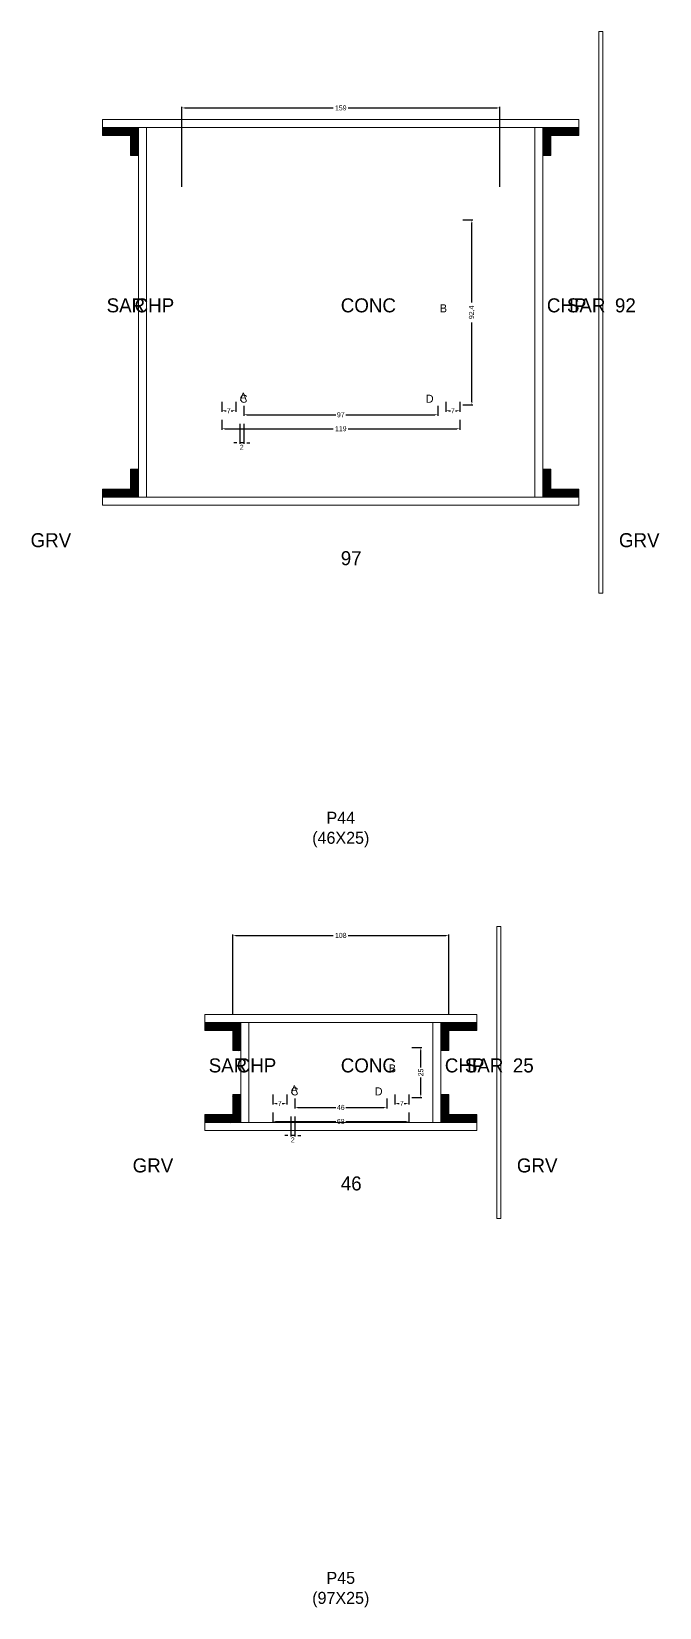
# Model space of a CAD drawing. Header units: centimetres. Extents: x -10500 to 4150, y -6466 to 304.
# Drawn here: x -155 to 159, y -5068 to -4280 of the extents above; entities that cross this region are included whole.
import ezdxf

# ---------------------------------------------------------------- set-up
doc = ezdxf.new("R2010")
doc.units = ezdxf.units.CM
for name, color, linetype in [('COTA', 241, 'Continuous'), ('Hachura', 251, 'Continuous'), ('NOMENCLATURA', 7, 'Continuous'), ('SARRAFO', 251, 'Continuous'), ('Texto Seção', 7, 'Continuous')]:
    doc.layers.add(name, color=color, linetype=linetype)
doc.dimstyles.new('cotax2', dxfattribs={"dimtxt": 2.5, "dimasz": 1.5, "dimexe": 0.5, "dimexo": 0.5, "dimgap": 0.5, "dimtad": 1, "dimcen": 2.5, "dimazin": 3, "dimtfac": 1, "dimtmove": 0, "dimatfit": 3})

# ---------------------------------------------------------------- blocks, each defined once
blk = doc.blocks.new('_CLOSEDFILLED')
at = {"color": 0, "linetype": 'BYBLOCK'}
blk.add_solid([(-1, 0.16), (0, 0), (-1, -0.16)], dxfattribs=at)
blk = doc.blocks.new('*D326')
for p, q in [((-59.5, -4473.7), (-59.5, -4478.7)), ((59.5, -4473.7), (59.5, -4478.7)), ((-58, -4478.2), (-3.75, -4478.2)), ((3.75, -4478.2), (58, -4478.2))]:
    blk.add_line(p, q)
at = {"layer": 'Defpoints'}
for p in [(-59.5, -4473.2), (59.5, -4473.2), (-59.5, -4478.2)]:
    blk.add_point(p, dxfattribs=at)
at = {"layer": 'COTA', "xscale": 1.5, "yscale": 1.5, "rotation": 180}
blk.add_blockref('_CLOSEDFILLED', (-59.5, -4478.2), dxfattribs=at)
at = {"layer": 'COTA', "xscale": 1.5, "yscale": 1.5}
blk.add_blockref('_CLOSEDFILLED', (59.5, -4478.2), dxfattribs=at)
at = {"layer": 'COTA', "insert": (0, -4478.2), "char_height": 2.5, "attachment_point": 5}
blk.add_mtext('119', dxfattribs=at)
blk = doc.blocks.new('*D327')
for p, q in [((-48.5, -4466.7), (-48.5, -4471.7)), ((48.5, -4466.7), (48.5, -4471.7)), ((-47, -4471.2), (-2.5, -4471.2)), ((2.5, -4471.2), (47, -4471.2))]:
    blk.add_line(p, q)
at = {"layer": 'Defpoints'}
for p in [(-48.5, -4466.2), (48.5, -4466.2), (-48.5, -4471.2)]:
    blk.add_point(p, dxfattribs=at)
at = {"layer": 'COTA', "xscale": 1.5, "yscale": 1.5, "rotation": 180}
blk.add_blockref('_CLOSEDFILLED', (-48.5, -4471.2), dxfattribs=at)
at = {"layer": 'COTA', "xscale": 1.5, "yscale": 1.5}
blk.add_blockref('_CLOSEDFILLED', (48.5, -4471.2), dxfattribs=at)
at = {"layer": 'COTA', "insert": (0, -4471.2), "char_height": 2.5, "attachment_point": 5}
blk.add_mtext('97', dxfattribs=at)
blk = doc.blocks.new('*D328')
for p, q in [((61, -4373.8), (66, -4373.8)), ((65.5, -4415), (65.5, -4375.3)), ((65.5, -4464.7), (65.5, -4425)), ((61, -4466.2), (66, -4466.2))]:
    blk.add_line(p, q)
at = {"layer": 'Defpoints'}
for p in [(60.5, -4373.8), (60.5, -4466.2), (65.5, -4466.2)]:
    blk.add_point(p, dxfattribs=at)
at = {"layer": 'COTA', "xscale": 1.5, "yscale": 1.5}
for p, rotation in [((65.5, -4373.8), 90), ((65.5, -4466.2), 270)]:
    blk.add_blockref('_CLOSEDFILLED', p, dxfattribs=dict(at, rotation=rotation))
at = {"layer": 'COTA', "insert": (65.5, -4420), "char_height": 2.5, "attachment_point": 5, "rotation": 90}
blk.add_mtext('92,4', dxfattribs=at)
blk = doc.blocks.new('*D329')
for p, q in [((-59.5, -4464.7), (-59.5, -4469.7)), ((-52.5, -4464.7), (-52.5, -4469.7)), ((-58, -4469.2), (-57.25, -4469.2)), ((-54.75, -4469.2), (-54, -4469.2))]:
    blk.add_line(p, q)
at = {"layer": 'Defpoints'}
for p in [(-59.5, -4464.2), (-52.5, -4464.2), (-59.5, -4469.2)]:
    blk.add_point(p, dxfattribs=at)
at = {"layer": 'COTA', "xscale": 1.5, "yscale": 1.5, "rotation": 180}
blk.add_blockref('_CLOSEDFILLED', (-59.5, -4469.2), dxfattribs=at)
at = {"layer": 'COTA', "xscale": 1.5, "yscale": 1.5}
blk.add_blockref('_CLOSEDFILLED', (-52.5, -4469.2), dxfattribs=at)
at = {"layer": 'COTA', "insert": (-56, -4469.2), "char_height": 2.5, "attachment_point": 5}
blk.add_mtext('7', dxfattribs=at)
blk = doc.blocks.new('*D330')
for p, q in [((52.5, -4464.7), (52.5, -4469.7)), ((59.5, -4464.7), (59.5, -4469.7)), ((54, -4469.2), (54.75, -4469.2)), ((57.25, -4469.2), (58, -4469.2))]:
    blk.add_line(p, q)
at = {"layer": 'Defpoints'}
for p in [(52.5, -4464.2), (59.5, -4464.2), (52.5, -4469.2)]:
    blk.add_point(p, dxfattribs=at)
at = {"layer": 'COTA', "xscale": 1.5, "yscale": 1.5, "rotation": 180}
blk.add_blockref('_CLOSEDFILLED', (52.5, -4469.2), dxfattribs=at)
at = {"layer": 'COTA', "xscale": 1.5, "yscale": 1.5}
blk.add_blockref('_CLOSEDFILLED', (59.5, -4469.2), dxfattribs=at)
at = {"layer": 'COTA', "insert": (56, -4469.2), "char_height": 2.5, "attachment_point": 5}
blk.add_mtext('7', dxfattribs=at)
blk = doc.blocks.new('*D331')
for p, q in [((-79.5, -4357.3), (-79.5, -4317.3)), ((79.5, -4357.3), (79.5, -4317.3)), ((-78, -4317.8), (-3.75, -4317.8)), ((3.75, -4317.8), (78, -4317.8))]:
    blk.add_line(p, q)
at = {"layer": 'Defpoints'}
for p in [(-79.5, -4317.8), (-79.5, -4357.8), (79.5, -4357.8)]:
    blk.add_point(p, dxfattribs=at)
at = {"layer": 'COTA', "xscale": 1.5, "yscale": 1.5, "rotation": 180}
blk.add_blockref('_CLOSEDFILLED', (-79.5, -4317.8), dxfattribs=at)
at = {"layer": 'COTA', "xscale": 1.5, "yscale": 1.5}
blk.add_blockref('_CLOSEDFILLED', (79.5, -4317.8), dxfattribs=at)
at = {"layer": 'COTA', "insert": (0, -4317.8), "char_height": 2.5, "attachment_point": 5}
blk.add_mtext('159', dxfattribs=at)
blk = doc.blocks.new('*D352')
for p, q in [((-34, -4820), (-34, -4825)), ((34, -4820), (34, -4825)), ((-32.5, -4824.5), (-2.5, -4824.5)), ((2.5, -4824.5), (32.5, -4824.5))]:
    blk.add_line(p, q)
at = {"layer": 'Defpoints'}
for p in [(-34, -4819.5), (34, -4819.5), (-34, -4824.5)]:
    blk.add_point(p, dxfattribs=at)
at = {"layer": 'COTA', "xscale": 1.5, "yscale": 1.5, "rotation": 180}
blk.add_blockref('_CLOSEDFILLED', (-34, -4824.5), dxfattribs=at)
at = {"layer": 'COTA', "xscale": 1.5, "yscale": 1.5}
blk.add_blockref('_CLOSEDFILLED', (34, -4824.5), dxfattribs=at)
at = {"layer": 'COTA', "insert": (0, -4824.5), "char_height": 2.5, "attachment_point": 5}
blk.add_mtext('68', dxfattribs=at)
blk = doc.blocks.new('*D353')
for p, q in [((-23, -4813), (-23, -4818)), ((23, -4813), (23, -4818)), ((-21.5, -4817.5), (-2.5, -4817.5)), ((2.5, -4817.5), (21.5, -4817.5))]:
    blk.add_line(p, q)
at = {"layer": 'Defpoints'}
for p in [(-23, -4812.5), (23, -4812.5), (-23, -4817.5)]:
    blk.add_point(p, dxfattribs=at)
at = {"layer": 'COTA', "xscale": 1.5, "yscale": 1.5, "rotation": 180}
blk.add_blockref('_CLOSEDFILLED', (-23, -4817.5), dxfattribs=at)
at = {"layer": 'COTA', "xscale": 1.5, "yscale": 1.5}
blk.add_blockref('_CLOSEDFILLED', (23, -4817.5), dxfattribs=at)
at = {"layer": 'COTA', "insert": (0, -4817.5), "char_height": 2.5, "attachment_point": 5}
blk.add_mtext('46', dxfattribs=at)
blk = doc.blocks.new('*D354')
for p, q in [((35.5, -4787.5), (40.5, -4787.5)), ((40, -4797.5), (40, -4789)), ((40, -4811), (40, -4802.5)), ((35.5, -4812.5), (40.5, -4812.5))]:
    blk.add_line(p, q)
at = {"layer": 'Defpoints'}
for p in [(35, -4787.5), (35, -4812.5), (40, -4812.5)]:
    blk.add_point(p, dxfattribs=at)
at = {"layer": 'COTA', "xscale": 1.5, "yscale": 1.5}
for p, rotation in [((40, -4787.5), 90), ((40, -4812.5), 270)]:
    blk.add_blockref('_CLOSEDFILLED', p, dxfattribs=dict(at, rotation=rotation))
at = {"layer": 'COTA', "insert": (40, -4800), "char_height": 2.5, "attachment_point": 5, "rotation": 90}
blk.add_mtext('25', dxfattribs=at)
blk = doc.blocks.new('*D355')
for p, q in [((-34, -4811), (-34, -4816)), ((-27, -4811), (-27, -4816)), ((-32.5, -4815.5), (-31.75, -4815.5)), ((-29.25, -4815.5), (-28.5, -4815.5))]:
    blk.add_line(p, q)
at = {"layer": 'Defpoints'}
for p in [(-34, -4810.5), (-27, -4810.5), (-34, -4815.5)]:
    blk.add_point(p, dxfattribs=at)
at = {"layer": 'COTA', "xscale": 1.5, "yscale": 1.5, "rotation": 180}
blk.add_blockref('_CLOSEDFILLED', (-34, -4815.5), dxfattribs=at)
at = {"layer": 'COTA', "xscale": 1.5, "yscale": 1.5}
blk.add_blockref('_CLOSEDFILLED', (-27, -4815.5), dxfattribs=at)
at = {"layer": 'COTA', "insert": (-30.5, -4815.5), "char_height": 2.5, "attachment_point": 5}
blk.add_mtext('7', dxfattribs=at)
blk = doc.blocks.new('*D356')
for p, q in [((27, -4811), (27, -4816)), ((34, -4811), (34, -4816)), ((28.5, -4815.5), (29.25, -4815.5)), ((31.75, -4815.5), (32.5, -4815.5))]:
    blk.add_line(p, q)
at = {"layer": 'Defpoints'}
for p in [(27, -4810.5), (34, -4810.5), (27, -4815.5)]:
    blk.add_point(p, dxfattribs=at)
at = {"layer": 'COTA', "xscale": 1.5, "yscale": 1.5, "rotation": 180}
blk.add_blockref('_CLOSEDFILLED', (27, -4815.5), dxfattribs=at)
at = {"layer": 'COTA', "xscale": 1.5, "yscale": 1.5}
blk.add_blockref('_CLOSEDFILLED', (34, -4815.5), dxfattribs=at)
at = {"layer": 'COTA', "insert": (30.5, -4815.5), "char_height": 2.5, "attachment_point": 5}
blk.add_mtext('7', dxfattribs=at)
blk = doc.blocks.new('*D357')
for p, q in [((-54, -4771), (-54, -4731)), ((-52.5, -4731.5), (-3.75, -4731.5)), ((3.75, -4731.5), (52.5, -4731.5)), ((54, -4771), (54, -4731))]:
    blk.add_line(p, q)
at = {"layer": 'Defpoints'}
for p in [(-54, -4731.5), (-54, -4771.5), (54, -4771.5)]:
    blk.add_point(p, dxfattribs=at)
at = {"layer": 'COTA', "xscale": 1.5, "yscale": 1.5, "rotation": 180}
blk.add_blockref('_CLOSEDFILLED', (-54, -4731.5), dxfattribs=at)
at = {"layer": 'COTA', "xscale": 1.5, "yscale": 1.5}
blk.add_blockref('_CLOSEDFILLED', (54, -4731.5), dxfattribs=at)
at = {"layer": 'COTA', "insert": (0, -4731.5), "char_height": 2.5, "attachment_point": 5}
blk.add_mtext('108', dxfattribs=at)

msp = doc.modelspace()

# ---------------------------------------------------------------- hatches: boundary and pattern name
at = {"layer": 'SARRAFO'}
h = msp.add_hatch(dxfattribs=at)
h.set_pattern_fill('SOLID', scale=2)
h.paths.add_polyline_path([(-119, -4331.6), (-105, -4331.6), (-105, -4327.6), (-119, -4327.6)])
h = msp.add_hatch(dxfattribs=at)
h.set_pattern_fill('SOLID', scale=2)
h.paths.add_polyline_path([(-105, -4341.6), (-101, -4341.6), (-101, -4327.6), (-105, -4327.6)])
h = msp.add_hatch(dxfattribs=at)
h.set_pattern_fill('SOLID', scale=2)
h.paths.add_polyline_path([(101, -4341.6), (105, -4341.6), (105, -4327.6), (101, -4327.6)])
h = msp.add_hatch(dxfattribs=at)
h.set_pattern_fill('SOLID', scale=2)
h.paths.add_polyline_path([(105, -4331.6), (119, -4331.6), (119, -4327.6), (105, -4327.6)])
h = msp.add_hatch(dxfattribs=at)
h.set_pattern_fill('SOLID', scale=2)
h.paths.add_polyline_path([(-105, -4512.4), (-101, -4512.4), (-101, -4498.4), (-105, -4498.4)])
h = msp.add_hatch(dxfattribs=at)
h.set_pattern_fill('SOLID', scale=2)
h.paths.add_polyline_path([(101, -4512.4), (105, -4512.4), (105, -4498.4), (101, -4498.4)])
h = msp.add_hatch(dxfattribs=at)
h.set_pattern_fill('SOLID', scale=2)
h.paths.add_polyline_path([(-119, -4512.4), (-105, -4512.4), (-105, -4508.4), (-119, -4508.4)])
h = msp.add_hatch(dxfattribs=at)
h.set_pattern_fill('SOLID', scale=2)
h.paths.add_polyline_path([(105, -4512.4), (119, -4512.4), (119, -4508.4), (105, -4508.4)])
h = msp.add_hatch(dxfattribs=at)
h.set_pattern_fill('SOLID', scale=2)
h.paths.add_polyline_path([(-68, -4779), (-54, -4779), (-54, -4775), (-68, -4775)])
h = msp.add_hatch(dxfattribs=at)
h.set_pattern_fill('SOLID', scale=2)
h.paths.add_polyline_path([(-54, -4789), (-50, -4789), (-50, -4775), (-54, -4775)])
h = msp.add_hatch(dxfattribs=at)
h.set_pattern_fill('SOLID', scale=2)
h.paths.add_polyline_path([(50, -4789), (54, -4789), (54, -4775), (50, -4775)])
h = msp.add_hatch(dxfattribs=at)
h.set_pattern_fill('SOLID', scale=2)
h.paths.add_polyline_path([(54, -4779), (68, -4779), (68, -4775), (54, -4775)])
h = msp.add_hatch(dxfattribs=at)
h.set_pattern_fill('SOLID', scale=2)
h.paths.add_polyline_path([(-54, -4825), (-50, -4825), (-50, -4811), (-54, -4811)])
h = msp.add_hatch(dxfattribs=at)
h.set_pattern_fill('SOLID', scale=2)
h.paths.add_polyline_path([(50, -4825), (54, -4825), (54, -4811), (50, -4811)])
h = msp.add_hatch(dxfattribs=at)
h.set_pattern_fill('SOLID', scale=2)
h.paths.add_polyline_path([(-68, -4825), (-54, -4825), (-54, -4821), (-68, -4821)])
h = msp.add_hatch(dxfattribs=at)
h.set_pattern_fill('SOLID', scale=2)
h.paths.add_polyline_path([(54, -4825), (68, -4825), (68, -4821), (54, -4821)])

# ---------------------------------------------------------------- linework, layer by layer
at = {"layer": 'Hachura', "lineweight": 13}
for points in [[(129, -4560.4), (131, -4560.4), (131, -4279.6), (129, -4279.6)], [(78, -4873), (80, -4873), (80, -4727), (78, -4727)]]:
    msp.add_lwpolyline(points, close=True, dxfattribs=at)
at = {"layer": 'Hachura', "lineweight": 18}
for points in [[(-119, -4327.6), (119, -4327.6), (119, -4323.6), (-119, -4323.6)], [(-101, -4512.4), (-97, -4512.4), (-97, -4327.6), (-101, -4327.6)], [(97, -4512.4), (101, -4512.4), (101, -4327.6), (97, -4327.6)], [(-119, -4516.4), (119, -4516.4), (119, -4512.4), (-119, -4512.4)], [(-68, -4775), (68, -4775), (68, -4771), (-68, -4771)], [(-50, -4825), (-46, -4825), (-46, -4775), (-50, -4775)], [(46, -4825), (50, -4825), (50, -4775), (46, -4775)], [(-68, -4829), (68, -4829), (68, -4825), (-68, -4825)]]:
    msp.add_lwpolyline(points, close=True, dxfattribs=at)
at = {"layer": 'SARRAFO', "lineweight": 13}
for points in [[(-119, -4331.6), (-105, -4331.6), (-105, -4327.6), (-119, -4327.6)], [(-105, -4341.6), (-101, -4341.6), (-101, -4327.6), (-105, -4327.6)], [(101, -4341.6), (105, -4341.6), (105, -4327.6), (101, -4327.6)], [(105, -4331.6), (119, -4331.6), (119, -4327.6), (105, -4327.6)], [(-105, -4512.4), (-101, -4512.4), (-101, -4498.4), (-105, -4498.4)], [(101, -4512.4), (105, -4512.4), (105, -4498.4), (101, -4498.4)], [(-119, -4512.4), (-105, -4512.4), (-105, -4508.4), (-119, -4508.4)], [(105, -4512.4), (119, -4512.4), (119, -4508.4), (105, -4508.4)], [(-68, -4779), (-54, -4779), (-54, -4775), (-68, -4775)], [(-54, -4789), (-50, -4789), (-50, -4775), (-54, -4775)], [(50, -4789), (54, -4789), (54, -4775), (50, -4775)], [(54, -4779), (68, -4779), (68, -4775), (54, -4775)], [(-54, -4825), (-50, -4825), (-50, -4811), (-54, -4811)], [(50, -4825), (54, -4825), (54, -4811), (50, -4811)], [(-68, -4825), (-54, -4825), (-54, -4821), (-68, -4821)], [(54, -4825), (68, -4825), (68, -4821), (54, -4821)]]:
    msp.add_lwpolyline(points, close=True, dxfattribs=at)

# ---------------------------------------------------------------- texts
at = {"layer": 'NOMENCLATURA'}
for s, p in [('B', (49.5, -4420)), ('A', (-50.5, -4464.2)), ('C', (-50.5, -4465.2)), ('D', (42.5, -4465.2)), ('B', (24, -4800)), ('A', (-25, -4810.5)), ('C', (-25, -4811.5)), ('D', (17, -4811.5))]:
    msp.add_text(s, height=4, dxfattribs=at).set_placement(p)
at = {"layer": 'NOMENCLATURA', "char_height": 6, "attachment_point": 8}
for s, insert in [('P44\\P(46X25)', (0, -4687.5)), ('P45\\P(97X25)', (0, -5067.5))]:
    msp.add_mtext(s, dxfattribs=dict(at, insert=insert))
at = {"layer": 'Texto Seção'}
for s, p in [('SAR', (-117, -4420)), ('CHP', (-103, -4420)), ('CONC', (0, -4420)), ('CHP', (103, -4420)), ('SAR', (113, -4420)), ('92', (137, -4420)), ('GRV', (-155, -4537.4)), ('GRV', (139, -4537.4)), ('97', (0, -4546.4)), ('SAR', (-66, -4800)), ('CHP', (-52, -4800)), ('CONC', (0, -4800)), ('CHP', (52, -4800)), ('SAR', (62, -4800)), ('25', (86, -4800)), ('GRV', (-104, -4850)), ('GRV', (88, -4850)), ('46', (0, -4859))]:
    msp.add_text(s, height=7, dxfattribs=at).set_placement(p)

# ---------------------------------------------------------------- dimensions: what is measured, and where the dimension line sits
at = {"layer": 'COTA'}
for base, p1, p2, picture, middle in [((-79.5, -4317.8), (-79.5, -4357.8), (79.5, -4357.8), '*D331', (0, -4317.8)), ((-59.5, -4469.2), (-59.5, -4464.2), (-52.5, -4464.2), '*D329', (-56, -4469.2)), ((-48.5, -4471.2), (-48.5, -4466.2), (48.5, -4466.2), '*D327', (0, -4471.2)), ((52.5, -4469.2), (52.5, -4464.2), (59.5, -4464.2), '*D330', (56, -4469.2)), ((-59.5, -4478.2), (-59.5, -4473.2), (59.5, -4473.2), '*D326', (0, -4478.2)), ((-54, -4731.5), (-54, -4771.5), (54, -4771.5), '*D357', (0, -4731.5)), ((-34, -4815.5), (-34, -4810.5), (-27, -4810.5), '*D355', (-30.5, -4815.5)), ((-23, -4817.5), (-23, -4812.5), (23, -4812.5), '*D353', (0, -4817.5)), ((27, -4815.5), (27, -4810.5), (34, -4810.5), '*D356', (30.5, -4815.5)), ((-34, -4824.5), (-34, -4819.5), (34, -4819.5), '*D352', (0, -4824.5))]:
    dim = msp.add_linear_dim(base=base, p1=p1, p2=p2, dimstyle='cotax2', dxfattribs=at)
    dim.commit()
    dim.dimension.update_dxf_attribs({"geometry": picture, "text_midpoint": middle})
for base, p1, p2, picture, middle in [((65.5, -4466.2), (60.5, -4466.2), (60.5, -4373.8), '*D328', (65.5, -4420)), ((40, -4812.5), (35, -4812.5), (35, -4787.5), '*D354', (40, -4800))]:
    dim = msp.add_linear_dim(base=base, p1=p1, p2=p2, angle=90, dimstyle='cotax2', dxfattribs=at)
    dim.commit()
    dim.dimension.update_dxf_attribs({"geometry": picture, "text_midpoint": middle})
for base, p1, p2 in [((-48.5, -4485.2), (-48.5, -4475.2), (-50.5, -4475.2)), ((-23, -4831.5), (-23, -4821.5), (-25, -4821.5))]:
    msp.add_linear_dim(base=base, p1=p1, p2=p2, dimstyle='cotax2', dxfattribs=at).render()

doc.saveas('drawing.dxf')
